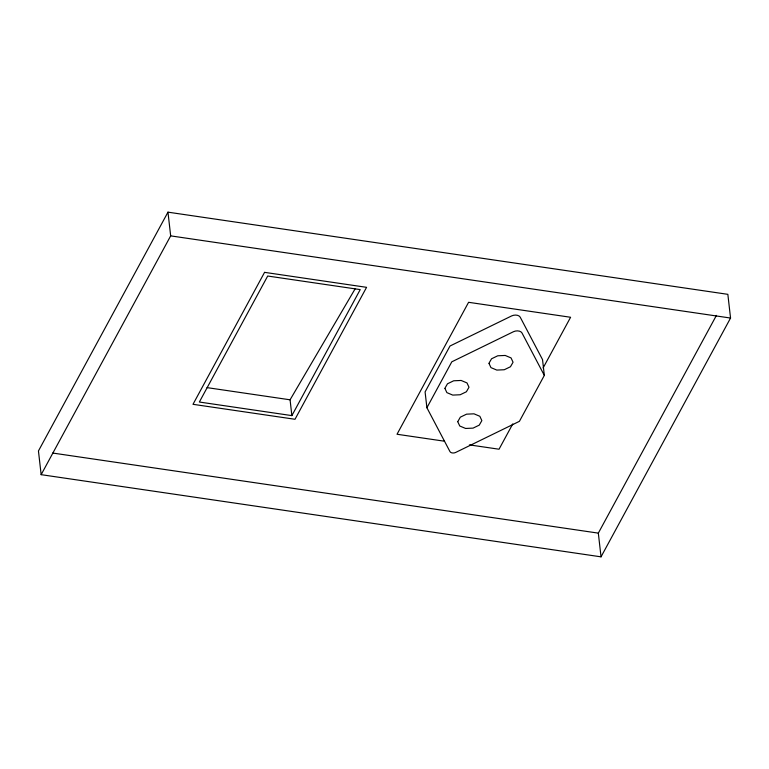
<?xml version="1.0" encoding="UTF-8"?>
<svg xmlns="http://www.w3.org/2000/svg" width="769" height="769" viewBox="0 0 769 769"><rect width="100%" height="100%" fill="white"/><g stroke="black" fill="none" stroke-linecap="round" stroke-linejoin="round"><path stroke-width="1.15" d="M167.969 212.157L38.45 450.951L41.151 474.665L601.031 556.843L730.55 318.049L727.849 294.335L167.969 212.157L170.67 235.872L41.151 474.665M291.874 415.616L360.219 289.605L267.699 276.023L199.354 402.033L291.874 415.616L290.076 399.803L355.067 288.952M426.901 407.743L451.807 361.815L513.481 331.708A5.652 3.48 -6.5 0 1 521.997 332.958L544.327 375.397L519.421 421.325L455.661 452.451A3.768 2.326 -6.5 0 1 449.98 451.614L426.901 407.743L425.094 391.93L450 346.012L511.683 315.905A5.652 3.48 -6.5 0 1 520.2 317.155L542.529 359.594L544.327 375.397M512.779 423.892L499.033 449.221L469.378 444.876M543.116 367.947L570.598 317.27L468.59 302.304L397.025 434.254L444.472 441.214M601.031 556.843L598.33 533.128L716.439 315.377M444.886 388.316L447.471 383.798L453.681 380.79L461.131 380.463L466.985 382.924L468.994 387.24L466.399 391.757L460.189 394.757L452.739 395.093L446.895 392.632L444.991 388.556M488.949 363.304L491.545 358.787L497.754 355.787L505.204 355.451L511.049 357.912L513.058 362.228L510.462 366.746L504.253 369.745L496.803 370.081L490.958 367.62L489.065 363.545M457.747 421.681L460.343 417.163L466.552 414.164L474.002 413.828L479.846 416.289L481.855 420.605L479.26 425.122L473.06 428.122L465.61 428.458L459.756 425.997L457.863 421.921M170.67 235.872L730.55 318.049M207.044 387.624L290.076 399.803M52.715 453.047L598.33 533.128M264.565 272.351L193 404.311L295.008 419.278L366.573 287.327L264.565 272.351"/></g></svg>
